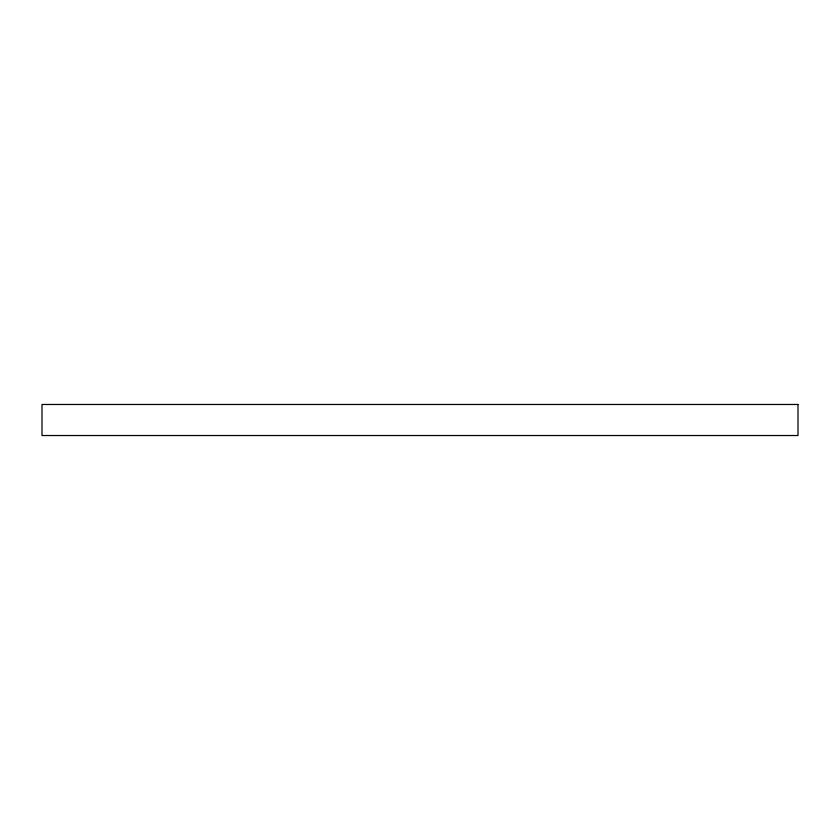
<?xml version="1.0" encoding="UTF-8"?>
<svg xmlns="http://www.w3.org/2000/svg" width="840" height="840" viewBox="0 0 840 840"><rect width="100%" height="100%" fill="white"/><g stroke="black" fill="none" stroke-linecap="round" stroke-linejoin="round"><path stroke-width="1.26" d="M798 404.471L42 404.471L42 435.53L798 435.53L798 404.471"/></g></svg>
